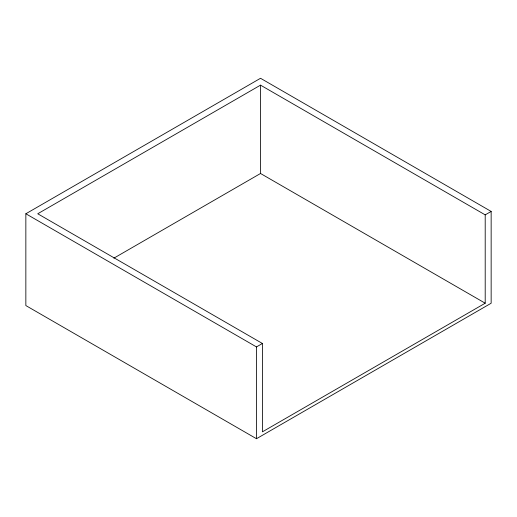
<?xml version="1.0" encoding="UTF-8"?>
<svg xmlns="http://www.w3.org/2000/svg" width="517" height="517" viewBox="0 0 517 517"><rect width="100%" height="100%" fill="white"/><g stroke="black" fill="none" stroke-linecap="round" stroke-linejoin="round"><path stroke-width="0.78" d="M25.85 213.767L260.523 78.28L491.15 211.434L491.15 303.233L256.477 438.72L25.85 305.566L25.85 213.767L256.477 346.92L262.423 343.488L262.423 431.831L485.204 303.208L485.204 214.865L260.523 85.143L37.741 213.767L262.423 343.488M113.863 258.164L260.523 173.486L485.204 303.208M485.204 214.865L491.15 211.434M260.523 85.143L260.523 173.486M256.477 346.92L256.477 438.72"/></g></svg>
